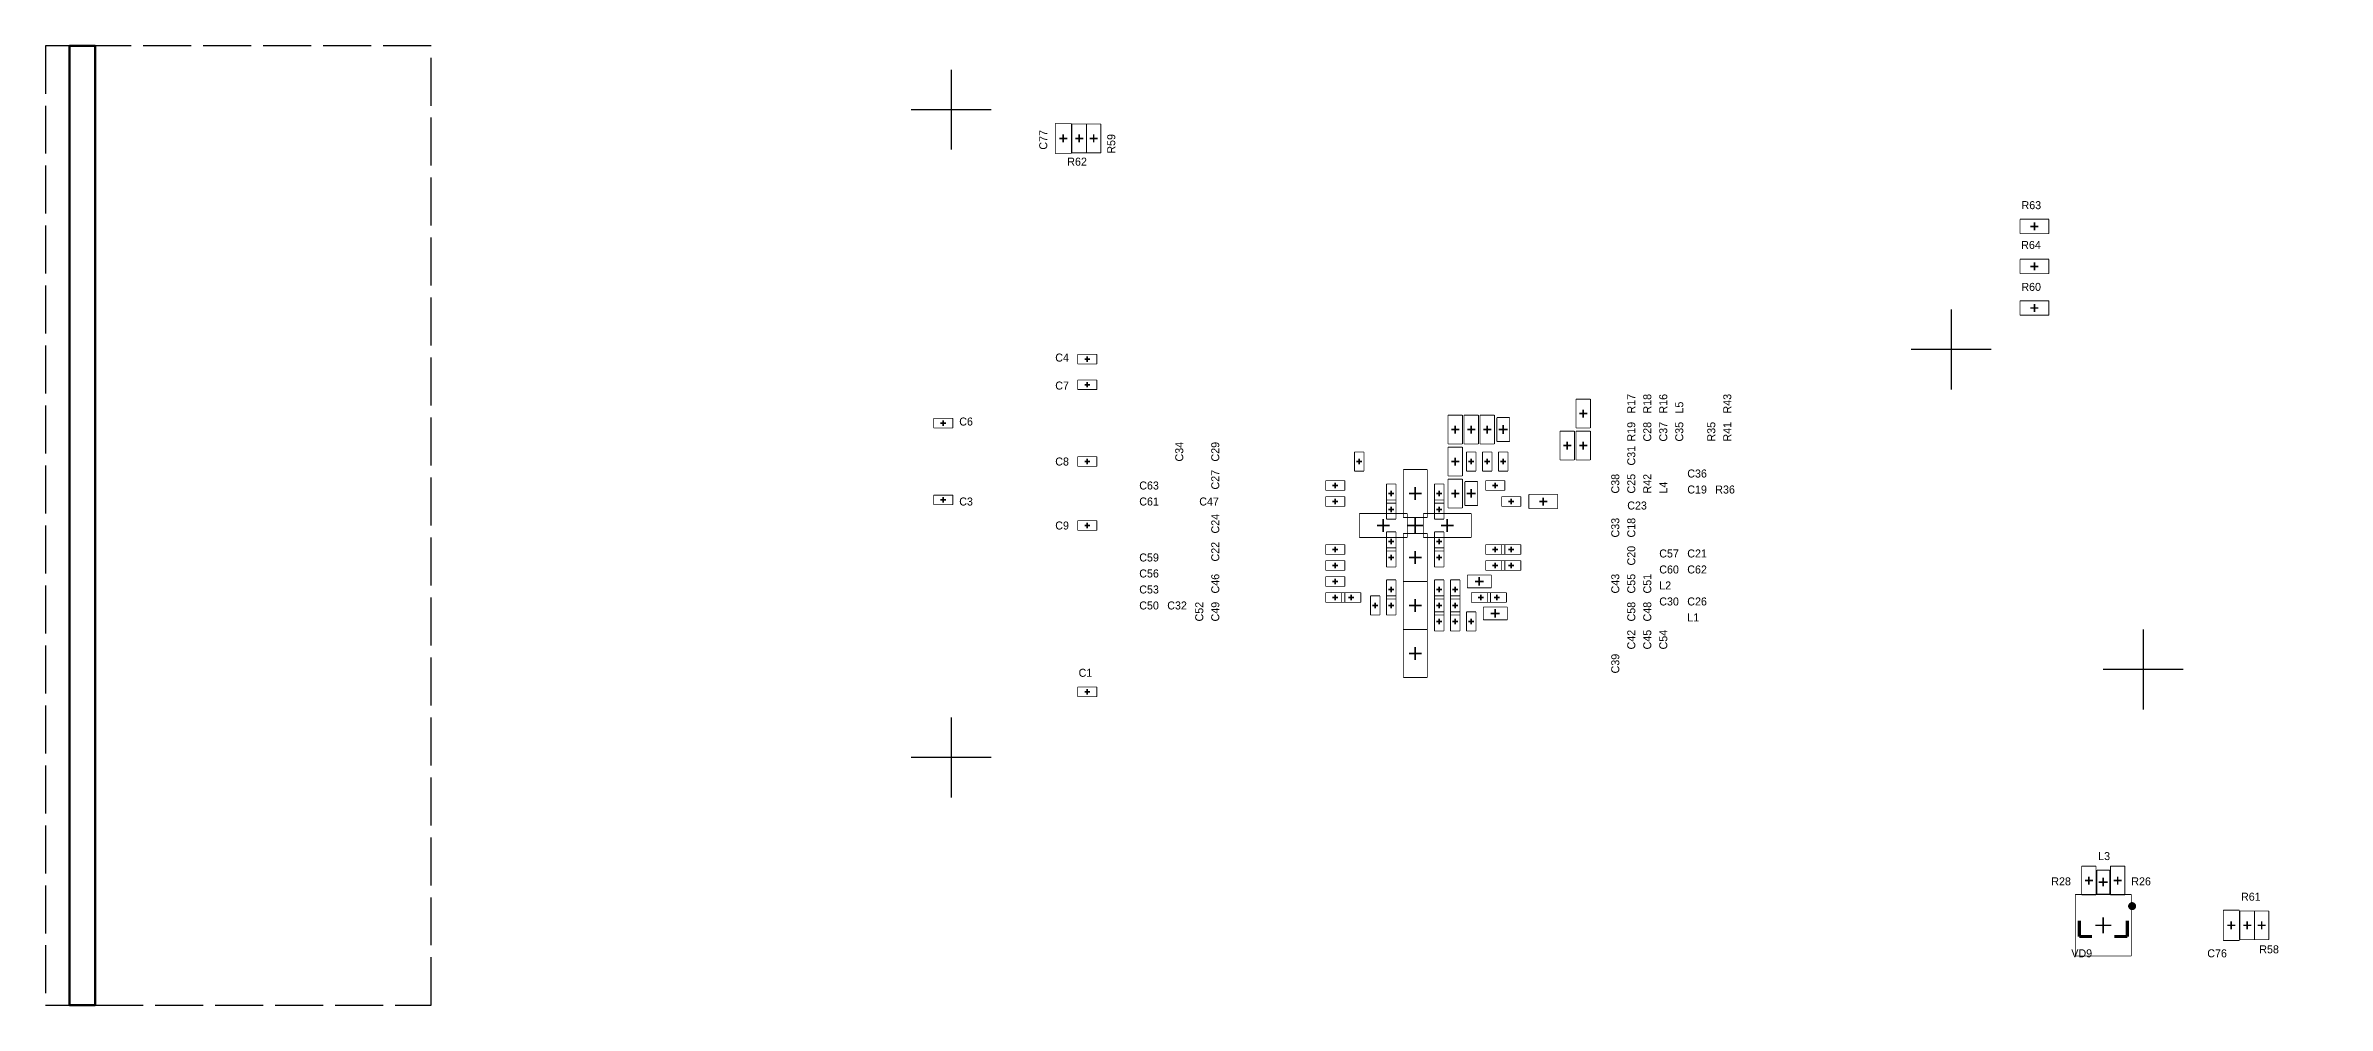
# Model space of a CAD drawing. Header units: millimetres. Extents: x 50 to 311, y 50 to 110.
# Drawn here: x 168.5 to 311.1, y 50 to 110 of the extents above; entities that cross this region are included whole.
import ezdxf

# ---------------------------------------------------------------- set-up
doc = ezdxf.new("R2010")
doc.units = ezdxf.units.MM
doc.linetypes.add('ACAD_ISO02W100', pattern=[15, 12, -3])
for name, color, linetype in [('BottomOverlay', 54, 'Continuous'), ('KeepOutLayer', 6, 'Continuous'), ('Mechanical15', 82, 'Continuous')]:
    doc.layers.add(name, color=color, linetype=linetype)

msp = doc.modelspace()

# ---------------------------------------------------------------- linework, layer by layer
at = {"linetype": 'ACAD_ISO02W100', "ltscale": 0.25}
for p, q in [((170, 110), (168.5, 110)), ((168.5, 110), (168.5, 50)), ((192.6, 110), (171.6, 110)), ((192.6, 50), (192.6, 110)), ((168.5, 50), (170, 50)), ((171.6, 50), (192.6, 50))]:
    msp.add_line(p, q, dxfattribs=at)
for p, q in [((225.1, 108.5), (225.1, 103.5)), ((227.6, 106), (222.6, 106)), ((287.6, 93.5), (287.6, 88.5)), ((290.1, 91), (285.1, 91)), ((299.6, 73.5), (299.6, 68.5)), ((302.1, 71), (297.1, 71)), ((225.1, 68), (225.1, 63)), ((227.6, 65.5), (222.6, 65.5))]:
    msp.add_line(p, q)
at = {"layer": 'BottomOverlay'}
for points, const_width in [([(298.78, 56.2, -1), (299.03, 56.2, -1)], 0.25), ([(298.84, 56.2, -1), (298.71, 56.2, -1)], 0.125), ([(299.09, 56.2, -1), (298.96, 56.2, -1)], 0.125)]:
    msp.add_lwpolyline(points, format="xyb", close=True, dxfattribs=dict(at, const_width=const_width))
at = {"layer": 'BottomOverlay', "const_width": 0.2}
for points in [[(295.6, 54.3), (295.6, 55.3)], [(296.4, 54.3), (295.6, 54.3)], [(298.6, 54.3), (297.8, 54.3)], [(298.6, 54.3), (298.6, 55.3)]]:
    msp.add_lwpolyline(points, dxfattribs=at)
at = {"layer": 'KeepOutLayer', "lineweight": 70}
for p, q in [((170, 50), (170, 110)), ((170, 110), (171.6, 110)), ((171.6, 50), (171.6, 110)), ((170, 50), (171.6, 50))]:
    msp.add_line(p, q, dxfattribs=at)
at = {"layer": 'KeepOutLayer', "lineweight": 70, "const_width": 0.01}
for points in [[(311.1, 110), (221.1, 110)], [(221.1, 50), (221.1, 110)], [(311.1, 50), (311.1, 110)], [(311.1, 50), (221.1, 50)]]:
    msp.add_lwpolyline(points, dxfattribs=at)
at = {"layer": 'Mechanical15'}
for points, const_width in [([(232.6, 105.15), (231.6, 105.15)], 0.05), ([(231.6, 103.25), (231.6, 105.15)], 0.05), ([(232.35, 104.2), (231.85, 104.2)], 0.1), ([(232.1, 103.95), (232.1, 104.45)], 0.1), ([(232.6, 103.25), (232.6, 105.15)], 0.05), ([(232.65, 103.3), (232.65, 105.1)], 0.05), ([(233.55, 105.1), (232.65, 105.1)], 0.05), ([(233.35, 104.2), (232.85, 104.2)], 0.1), ([(233.1, 103.95), (233.1, 104.45)], 0.1), ([(233.55, 103.3), (233.55, 105.1)], 0.05), ([(234.45, 105.1), (233.55, 105.1)], 0.05), ([(233.55, 103.3), (233.55, 105.1)], 0.05), ([(234.25, 104.2), (233.75, 104.2)], 0.1), ([(234, 103.95), (234, 104.45)], 0.1), ([(234.45, 103.3), (234.45, 105.1)], 0.05), ([(232.6, 103.25), (231.6, 103.25)], 0.05), ([(233.55, 103.3), (232.65, 103.3)], 0.05), ([(234.45, 103.3), (233.55, 103.3)], 0.05), ([(293.7, 99.15), (291.9, 99.15)], 0.05), ([(291.9, 98.25), (291.9, 99.15)], 0.05), ([(293.05, 98.7), (292.55, 98.7)], 0.1), ([(292.8, 98.45), (292.8, 98.95)], 0.1), ([(293.7, 98.25), (293.7, 99.15)], 0.05), ([(293.7, 98.25), (291.9, 98.25)], 0.05), ([(293.7, 96.65), (291.9, 96.65)], 0.05), ([(291.9, 95.75), (291.9, 96.65)], 0.05), ([(293.7, 95.75), (291.9, 95.75)], 0.05), ([(293.05, 96.2), (292.55, 96.2)], 0.1), ([(292.8, 95.95), (292.8, 96.45)], 0.1), ([(293.7, 95.75), (293.7, 96.65)], 0.05), ([(293.7, 94.05), (291.9, 94.05)], 0.05), ([(291.9, 93.15), (291.9, 94.05)], 0.05), ([(293.7, 93.15), (291.9, 93.15)], 0.05), ([(293.05, 93.6), (292.55, 93.6)], 0.1), ([(292.8, 93.35), (292.8, 93.85)], 0.1), ([(293.7, 93.15), (293.7, 94.05)], 0.05), ([(234.2, 90.7), (233, 90.7)], 0.05), ([(233, 90.1), (233, 90.7)], 0.05), ([(234.2, 90.1), (233, 90.1)], 0.05), ([(233.78, 90.4), (233.43, 90.4)], 0.1), ([(233.6, 90.23), (233.6, 90.58)], 0.1), ([(234.2, 90.1), (234.2, 90.7)], 0.05), ([(234.2, 89.1), (233, 89.1)], 0.05), ([(233, 88.5), (233, 89.1)], 0.05), ([(234.2, 88.5), (233, 88.5)], 0.05), ([(233.78, 88.8), (233.43, 88.8)], 0.1), ([(233.6, 88.63), (233.6, 88.98)], 0.1), ([(234.2, 88.5), (234.2, 89.1)], 0.05), ([(264.15, 86.1), (264.15, 87.9)], 0.05), ([(265.05, 87.9), (264.15, 87.9)], 0.05), ([(264.85, 87), (264.35, 87)], 0.1), ([(264.6, 86.75), (264.6, 87.25)], 0.1), ([(265.05, 86.1), (265.05, 87.9)], 0.05), ([(225.2, 86.7), (224, 86.7)], 0.05), ([(224, 86.1), (224, 86.7)], 0.05), ([(225.2, 86.1), (224, 86.1)], 0.05), ([(224.77, 86.4), (224.42, 86.4)], 0.1), ([(224.6, 86.23), (224.6, 86.58)], 0.1), ([(225.2, 86.1), (225.2, 86.7)], 0.05), ([(256.15, 85.1), (256.15, 86.9)], 0.05), ([(257.05, 86.9), (256.15, 86.9)], 0.05), ([(256.85, 86), (256.35, 86)], 0.1), ([(256.6, 85.75), (256.6, 86.25)], 0.1), ([(257.05, 85.1), (257.05, 86.9)], 0.05), ([(257.15, 85.1), (257.15, 86.9)], 0.05), ([(258.05, 86.9), (257.15, 86.9)], 0.05), ([(257.85, 86), (257.35, 86)], 0.1), ([(257.6, 85.75), (257.6, 86.25)], 0.1), ([(258.05, 85.1), (258.05, 86.9)], 0.05), ([(258.15, 85.1), (258.15, 86.9)], 0.05), ([(259.05, 86.9), (258.15, 86.9)], 0.05), ([(258.85, 86), (258.35, 86)], 0.1), ([(258.6, 85.75), (258.6, 86.25)], 0.1), ([(259.05, 85.1), (259.05, 86.9)], 0.05), ([(259.2, 85.25), (259.2, 86.75)], 0.05), ([(260, 86.75), (259.2, 86.75)], 0.05), ([(259.87, 86), (259.32, 86)], 0.1), ([(259.6, 85.73), (259.6, 86.28)], 0.1), ([(260, 85.25), (260, 86.75)], 0.05), ([(263.15, 84.1), (263.15, 85.9)], 0.05), ([(264.05, 85.9), (263.15, 85.9)], 0.05), ([(264.05, 84.1), (264.05, 85.9)], 0.05), ([(265.05, 86.1), (264.15, 86.1)], 0.05), ([(264.15, 84.1), (264.15, 85.9)], 0.05), ([(265.05, 85.9), (264.15, 85.9)], 0.05), ([(265.05, 84.1), (265.05, 85.9)], 0.05), ([(234.2, 84.3), (233, 84.3)], 0.05), ([(233, 83.7), (233, 84.3)], 0.05), ([(233.6, 83.83), (233.6, 84.18)], 0.1), ([(234.2, 83.7), (234.2, 84.3)], 0.05), ([(250.3, 83.4), (250.3, 84.6)], 0.05), ([(250.9, 84.6), (250.3, 84.6)], 0.05), ([(250.6, 83.83), (250.6, 84.18)], 0.1), ([(250.9, 83.4), (250.9, 84.6)], 0.05), ([(257.05, 85.1), (256.15, 85.1)], 0.05), ([(256.15, 83.1), (256.15, 84.9)], 0.05), ([(257.05, 84.9), (256.15, 84.9)], 0.05), ([(256.6, 83.75), (256.6, 84.25)], 0.1), ([(257.05, 83.1), (257.05, 84.9)], 0.05), ([(258.05, 85.1), (257.15, 85.1)], 0.05), ([(257.3, 83.4), (257.3, 84.6)], 0.05), ([(257.9, 84.6), (257.3, 84.6)], 0.05), ([(257.6, 83.83), (257.6, 84.18)], 0.1), ([(257.9, 83.4), (257.9, 84.6)], 0.05), ([(259.05, 85.1), (258.15, 85.1)], 0.05), ([(258.3, 83.4), (258.3, 84.6)], 0.05), ([(258.9, 84.6), (258.3, 84.6)], 0.05), ([(258.6, 83.83), (258.6, 84.18)], 0.1), ([(258.9, 83.4), (258.9, 84.6)], 0.05), ([(260, 85.25), (259.2, 85.25)], 0.05), ([(259.3, 83.4), (259.3, 84.6)], 0.05), ([(259.9, 84.6), (259.3, 84.6)], 0.05), ([(259.6, 83.83), (259.6, 84.18)], 0.1), ([(259.9, 83.4), (259.9, 84.6)], 0.05), ([(263.85, 85), (263.35, 85)], 0.1), ([(263.6, 84.75), (263.6, 85.25)], 0.1), ([(264.85, 85), (264.35, 85)], 0.1), ([(264.6, 84.75), (264.6, 85.25)], 0.1), ([(234.2, 83.7), (233, 83.7)], 0.05), ([(233.78, 84), (233.43, 84)], 0.1), ([(249.7, 82.8), (248.5, 82.8)], 0.05), ([(248.5, 82.2), (248.5, 82.8)], 0.05), ([(249.1, 82.33), (249.1, 82.68)], 0.1), ([(249.7, 82.2), (249.7, 82.8)], 0.05), ([(250.9, 83.4), (250.3, 83.4)], 0.05), ([(250.78, 84), (250.42, 84)], 0.1), ([(254.85, 83.5), (253.35, 83.5)], 0.05), ([(253.35, 80.5), (253.35, 83.5)], 0.05), ([(254.85, 80.5), (254.85, 83.5)], 0.05), ([(257.05, 83.1), (256.15, 83.1)], 0.05), ([(256.15, 81.1), (256.15, 82.9)], 0.05), ([(257.05, 82.9), (256.15, 82.9)], 0.05), ([(256.85, 84), (256.35, 84)], 0.1), ([(257.05, 81.1), (257.05, 82.9)], 0.05), ([(257.2, 81.25), (257.2, 82.75)], 0.05), ([(258, 82.75), (257.2, 82.75)], 0.05), ([(257.9, 83.4), (257.3, 83.4)], 0.05), ([(257.77, 84), (257.42, 84)], 0.1), ([(258, 81.25), (258, 82.75)], 0.05), ([(258.9, 83.4), (258.3, 83.4)], 0.05), ([(258.77, 84), (258.42, 84)], 0.1), ([(259.7, 82.8), (258.5, 82.8)], 0.05), ([(258.5, 82.2), (258.5, 82.8)], 0.05), ([(259.1, 82.33), (259.1, 82.68)], 0.1), ([(259.9, 83.4), (259.3, 83.4)], 0.05), ([(259.77, 84), (259.42, 84)], 0.1), ([(259.7, 82.2), (259.7, 82.8)], 0.05), ([(264.05, 84.1), (263.15, 84.1)], 0.05), ([(265.05, 84.1), (264.15, 84.1)], 0.05), ([(225.2, 81.9), (224, 81.9)], 0.05), ([(224, 81.3), (224, 81.9)], 0.05), ([(225.2, 81.3), (224, 81.3)], 0.05), ([(224.77, 81.6), (224.42, 81.6)], 0.1), ([(224.6, 81.43), (224.6, 81.78)], 0.1), ([(225.2, 81.3), (225.2, 81.9)], 0.05), ([(249.7, 82.2), (248.5, 82.2)], 0.05), ([(249.7, 81.8), (248.5, 81.8)], 0.05), ([(248.5, 81.2), (248.5, 81.8)], 0.05), ([(249.27, 82.5), (248.92, 82.5)], 0.1), ([(249.27, 81.5), (248.92, 81.5)], 0.1), ([(249.1, 81.33), (249.1, 81.68)], 0.1), ([(249.7, 81.2), (249.7, 81.8)], 0.05), ([(252.3, 81.4), (252.3, 82.6)], 0.05), ([(252.9, 82.6), (252.3, 82.6)], 0.05), ([(252.3, 80.4), (252.3, 81.6)], 0.05), ([(252.9, 81.6), (252.3, 81.6)], 0.05), ([(252.9, 81.4), (252.3, 81.4)], 0.05), ([(252.77, 82), (252.42, 82)], 0.1), ([(252.6, 81.83), (252.6, 82.18)], 0.1), ([(252.9, 81.4), (252.9, 82.6)], 0.05), ([(252.9, 80.4), (252.9, 81.6)], 0.05), ([(254.5, 82), (253.7, 82)], 0.1), ([(254.1, 81.6), (254.1, 82.4)], 0.1), ([(255.3, 81.4), (255.3, 82.6)], 0.05), ([(255.9, 82.6), (255.3, 82.6)], 0.05), ([(255.3, 80.4), (255.3, 81.6)], 0.05), ([(255.9, 81.6), (255.3, 81.6)], 0.05), ([(255.9, 81.4), (255.3, 81.4)], 0.05), ([(255.78, 82), (255.42, 82)], 0.1), ([(255.6, 81.83), (255.6, 82.18)], 0.1), ([(255.9, 81.4), (255.9, 82.6)], 0.05), ([(255.9, 80.4), (255.9, 81.6)], 0.05), ([(256.85, 82), (256.35, 82)], 0.1), ([(256.6, 81.75), (256.6, 82.25)], 0.1), ([(257.87, 82), (257.32, 82)], 0.1), ([(257.6, 81.73), (257.6, 82.28)], 0.1), ([(259.7, 82.2), (258.5, 82.2)], 0.05), ([(259.27, 82.5), (258.92, 82.5)], 0.1), ([(260.7, 81.8), (259.5, 81.8)], 0.05), ([(259.5, 81.2), (259.5, 81.8)], 0.05), ([(260.27, 81.5), (259.92, 81.5)], 0.1), ([(260.1, 81.33), (260.1, 81.68)], 0.1), ([(260.7, 81.2), (260.7, 81.8)], 0.05), ([(263, 81.95), (261.2, 81.95)], 0.05), ([(261.2, 81.05), (261.2, 81.95)], 0.05), ([(262.35, 81.5), (261.85, 81.5)], 0.1), ([(262.1, 81.25), (262.1, 81.75)], 0.1), ([(263, 81.05), (263, 81.95)], 0.05), ([(234.2, 80.3), (233, 80.3)], 0.05), ([(233, 79.7), (233, 80.3)], 0.05), ([(233.78, 80), (233.43, 80)], 0.1), ([(233.6, 79.83), (233.6, 80.18)], 0.1), ([(234.2, 79.7), (234.2, 80.3)], 0.05), ([(249.7, 81.2), (248.5, 81.2)], 0.05), ([(250.6, 79.25), (250.6, 80.75)], 0.05), ([(253.6, 80.75), (250.6, 80.75)], 0.05), ([(252.5, 80), (251.7, 80)], 0.1), ([(252.1, 79.6), (252.1, 80.4)], 0.1), ([(252.9, 80.4), (252.3, 80.4)], 0.05), ([(252.77, 81), (252.42, 81)], 0.1), ([(252.6, 80.83), (252.6, 81.18)], 0.1), ([(254.85, 80.5), (253.35, 80.5)], 0.05), ([(254.6, 80), (253.6, 80)], 0.1), ([(253.6, 79.25), (253.6, 80.75)], 0.05), ([(254.1, 79.5), (254.1, 80.5)], 0.1), ([(254.6, 79.25), (254.6, 80.75)], 0.05), ([(257.6, 80.75), (254.6, 80.75)], 0.05), ([(255.9, 80.4), (255.3, 80.4)], 0.05), ([(255.78, 81), (255.42, 81)], 0.1), ([(255.6, 80.83), (255.6, 81.18)], 0.1), ([(256.5, 80), (255.7, 80)], 0.1), ([(256.1, 79.6), (256.1, 80.4)], 0.1), ([(257.05, 81.1), (256.15, 81.1)], 0.05), ([(258, 81.25), (257.2, 81.25)], 0.05), ([(257.6, 79.25), (257.6, 80.75)], 0.05), ([(260.7, 81.2), (259.5, 81.2)], 0.05), ([(263, 81.05), (261.2, 81.05)], 0.05), ([(234.2, 79.7), (233, 79.7)], 0.05), ([(249.7, 78.8), (248.5, 78.8)], 0.05), ([(248.5, 78.2), (248.5, 78.8)], 0.05), ([(249.27, 78.5), (248.92, 78.5)], 0.1), ([(249.1, 78.33), (249.1, 78.68)], 0.1), ([(249.7, 78.2), (249.7, 78.8)], 0.05), ([(253.6, 79.25), (250.6, 79.25)], 0.05), ([(252.3, 78.4), (252.3, 79.6)], 0.05), ([(252.9, 79.6), (252.3, 79.6)], 0.05), ([(252.3, 77.4), (252.3, 78.6)], 0.05), ([(252.9, 78.6), (252.3, 78.6)], 0.05), ([(252.77, 79), (252.42, 79)], 0.1), ([(252.6, 78.83), (252.6, 79.18)], 0.1), ([(252.9, 78.4), (252.9, 79.6)], 0.05), ([(252.9, 77.4), (252.9, 78.6)], 0.05), ([(254.85, 79.5), (253.35, 79.5)], 0.05), ([(253.35, 76.5), (253.35, 79.5)], 0.05), ([(254.1, 77.6), (254.1, 78.4)], 0.1), ([(257.6, 79.25), (254.6, 79.25)], 0.05), ([(254.85, 76.5), (254.85, 79.5)], 0.05), ([(255.3, 78.4), (255.3, 79.6)], 0.05), ([(255.9, 79.6), (255.3, 79.6)], 0.05), ([(255.3, 77.4), (255.3, 78.6)], 0.05), ([(255.9, 78.6), (255.3, 78.6)], 0.05), ([(255.78, 79), (255.42, 79)], 0.1), ([(255.6, 78.83), (255.6, 79.18)], 0.1), ([(255.9, 78.4), (255.9, 79.6)], 0.05), ([(255.9, 77.4), (255.9, 78.6)], 0.05), ([(259.7, 78.8), (258.5, 78.8)], 0.05), ([(258.5, 78.2), (258.5, 78.8)], 0.05), ([(259.27, 78.5), (258.92, 78.5)], 0.1), ([(259.1, 78.33), (259.1, 78.68)], 0.1), ([(260.7, 78.8), (259.5, 78.8)], 0.05), ([(259.5, 78.2), (259.5, 78.8)], 0.05), ([(259.7, 78.2), (259.7, 78.8)], 0.05), ([(260.27, 78.5), (259.92, 78.5)], 0.1), ([(260.1, 78.33), (260.1, 78.68)], 0.1), ([(260.7, 78.2), (260.7, 78.8)], 0.05), ([(249.7, 78.2), (248.5, 78.2)], 0.05), ([(249.7, 77.8), (248.5, 77.8)], 0.05), ([(248.5, 77.2), (248.5, 77.8)], 0.05), ([(249.7, 77.2), (248.5, 77.2)], 0.05), ([(249.27, 77.5), (248.92, 77.5)], 0.1), ([(249.1, 77.32), (249.1, 77.68)], 0.1), ([(249.7, 77.2), (249.7, 77.8)], 0.05), ([(252.9, 78.4), (252.3, 78.4)], 0.05), ([(252.9, 77.4), (252.3, 77.4)], 0.05), ([(252.77, 78), (252.42, 78)], 0.1), ([(252.6, 77.83), (252.6, 78.18)], 0.1), ([(254.5, 78), (253.7, 78)], 0.1), ([(255.9, 78.4), (255.3, 78.4)], 0.05), ([(255.9, 77.4), (255.3, 77.4)], 0.05), ([(255.78, 78), (255.42, 78)], 0.1), ([(255.6, 77.83), (255.6, 78.18)], 0.1), ([(259.7, 78.2), (258.5, 78.2)], 0.05), ([(259.7, 77.8), (258.5, 77.8)], 0.05), ([(258.5, 77.2), (258.5, 77.8)], 0.05), ([(259.7, 77.2), (258.5, 77.2)], 0.05), ([(259.27, 77.5), (258.92, 77.5)], 0.1), ([(259.1, 77.32), (259.1, 77.68)], 0.1), ([(260.7, 78.2), (259.5, 78.2)], 0.05), ([(260.7, 77.8), (259.5, 77.8)], 0.05), ([(259.5, 77.2), (259.5, 77.8)], 0.05), ([(260.7, 77.2), (259.5, 77.2)], 0.05), ([(259.7, 77.2), (259.7, 77.8)], 0.05), ([(260.27, 77.5), (259.92, 77.5)], 0.1), ([(260.1, 77.32), (260.1, 77.68)], 0.1), ([(260.7, 77.2), (260.7, 77.8)], 0.05), ([(249.7, 76.8), (248.5, 76.8)], 0.05), ([(248.5, 76.2), (248.5, 76.8)], 0.05), ([(249.7, 76.2), (248.5, 76.2)], 0.05), ([(249.7, 75.8), (248.5, 75.8)], 0.05), ([(248.5, 75.2), (248.5, 75.8)], 0.05), ([(249.27, 76.5), (248.92, 76.5)], 0.1), ([(249.1, 76.33), (249.1, 76.68)], 0.1), ([(249.1, 75.33), (249.1, 75.68)], 0.1), ([(250.7, 75.8), (249.5, 75.8)], 0.05), ([(249.5, 75.2), (249.5, 75.8)], 0.05), ([(249.7, 76.2), (249.7, 76.8)], 0.05), ([(249.7, 75.2), (249.7, 75.8)], 0.05), ([(250.1, 75.33), (250.1, 75.68)], 0.1), ([(250.7, 75.2), (250.7, 75.8)], 0.05), ([(251.3, 74.4), (251.3, 75.6)], 0.05), ([(251.9, 75.6), (251.3, 75.6)], 0.05), ([(251.9, 74.4), (251.9, 75.6)], 0.05), ([(252.3, 75.4), (252.3, 76.6)], 0.05), ([(252.9, 76.6), (252.3, 76.6)], 0.05), ([(252.3, 74.4), (252.3, 75.6)], 0.05), ([(252.9, 75.6), (252.3, 75.6)], 0.05), ([(252.77, 76), (252.42, 76)], 0.1), ([(252.6, 75.83), (252.6, 76.17)], 0.1), ([(252.9, 75.4), (252.9, 76.6)], 0.05), ([(252.9, 74.4), (252.9, 75.6)], 0.05), ([(254.85, 76.5), (253.35, 76.5)], 0.05), ([(254.85, 76.5), (253.35, 76.5)], 0.05), ([(253.35, 73.5), (253.35, 76.5)], 0.05), ([(254.85, 73.5), (254.85, 76.5)], 0.05), ([(255.3, 75.4), (255.3, 76.6)], 0.05), ([(255.9, 76.6), (255.3, 76.6)], 0.05), ([(255.3, 74.4), (255.3, 75.6)], 0.05), ([(255.9, 75.6), (255.3, 75.6)], 0.05), ([(255.78, 76), (255.42, 76)], 0.1), ([(255.6, 75.83), (255.6, 76.17)], 0.1), ([(255.9, 75.4), (255.9, 76.6)], 0.05), ([(255.9, 74.4), (255.9, 75.6)], 0.05), ([(256.3, 75.4), (256.3, 76.6)], 0.05), ([(256.9, 76.6), (256.3, 76.6)], 0.05), ([(256.3, 74.4), (256.3, 75.6)], 0.05), ([(256.9, 75.6), (256.3, 75.6)], 0.05), ([(256.78, 76), (256.42, 76)], 0.1), ([(256.6, 75.83), (256.6, 76.17)], 0.1), ([(256.9, 75.4), (256.9, 76.6)], 0.05), ([(256.9, 74.4), (256.9, 75.6)], 0.05), ([(258.85, 76.9), (257.35, 76.9)], 0.05), ([(257.35, 76.1), (257.35, 76.9)], 0.05), ([(258.85, 76.1), (257.35, 76.1)], 0.05), ([(258.8, 75.8), (257.6, 75.8)], 0.05), ([(257.6, 75.2), (257.6, 75.8)], 0.05), ([(258.37, 76.5), (257.83, 76.5)], 0.1), ([(258.1, 76.23), (258.1, 76.78)], 0.1), ([(258.2, 75.33), (258.2, 75.68)], 0.1), ([(259.8, 75.8), (258.6, 75.8)], 0.05), ([(258.6, 75.2), (258.6, 75.8)], 0.05), ([(258.8, 75.2), (258.8, 75.8)], 0.05), ([(258.85, 76.1), (258.85, 76.9)], 0.05), ([(259.2, 75.33), (259.2, 75.68)], 0.1), ([(259.8, 75.2), (259.8, 75.8)], 0.05), ([(249.7, 75.2), (248.5, 75.2)], 0.05), ([(249.27, 75.5), (248.92, 75.5)], 0.1), ([(250.7, 75.2), (249.5, 75.2)], 0.05), ([(250.27, 75.5), (249.92, 75.5)], 0.1), ([(251.9, 74.4), (251.3, 74.4)], 0.05), ([(251.78, 75), (251.42, 75)], 0.1), ([(251.6, 74.82), (251.6, 75.17)], 0.1), ([(252.9, 75.4), (252.3, 75.4)], 0.05), ([(252.9, 74.4), (252.3, 74.4)], 0.05), ([(252.77, 75), (252.42, 75)], 0.1), ([(252.6, 74.82), (252.6, 75.17)], 0.1), ([(254.5, 75), (253.7, 75)], 0.1), ([(254.1, 74.6), (254.1, 75.4)], 0.1), ([(255.9, 75.4), (255.3, 75.4)], 0.05), ([(255.3, 73.4), (255.3, 74.6)], 0.05), ([(255.9, 74.6), (255.3, 74.6)], 0.05), ([(255.9, 74.4), (255.3, 74.4)], 0.05), ([(255.78, 75), (255.42, 75)], 0.1), ([(255.6, 74.82), (255.6, 75.17)], 0.1), ([(255.6, 73.83), (255.6, 74.18)], 0.1), ([(255.9, 73.4), (255.9, 74.6)], 0.05), ([(256.9, 75.4), (256.3, 75.4)], 0.05), ([(256.3, 73.4), (256.3, 74.6)], 0.05), ([(256.9, 74.6), (256.3, 74.6)], 0.05), ([(256.9, 74.4), (256.3, 74.4)], 0.05), ([(256.78, 75), (256.42, 75)], 0.1), ([(256.6, 74.82), (256.6, 75.17)], 0.1), ([(256.6, 73.83), (256.6, 74.18)], 0.1), ([(256.9, 73.4), (256.9, 74.6)], 0.05), ([(257.3, 73.4), (257.3, 74.6)], 0.05), ([(257.9, 74.6), (257.3, 74.6)], 0.05), ([(257.6, 73.83), (257.6, 74.18)], 0.1), ([(258.8, 75.2), (257.6, 75.2)], 0.05), ([(257.9, 73.4), (257.9, 74.6)], 0.05), ([(258.37, 75.5), (258.02, 75.5)], 0.1), ([(259.85, 74.9), (258.35, 74.9)], 0.05), ([(258.35, 74.1), (258.35, 74.9)], 0.05), ([(259.8, 75.2), (258.6, 75.2)], 0.05), ([(259.37, 74.5), (258.82, 74.5)], 0.1), ([(259.37, 75.5), (259.03, 75.5)], 0.1), ([(259.1, 74.23), (259.1, 74.78)], 0.1), ([(259.85, 74.1), (259.85, 74.9)], 0.05), ([(254.85, 73.5), (253.35, 73.5)], 0.05), ([(253.35, 70.5), (253.35, 73.5)], 0.05), ([(254.85, 73.5), (253.35, 73.5)], 0.05), ([(254.85, 70.5), (254.85, 73.5)], 0.05), ([(255.9, 73.4), (255.3, 73.4)], 0.05), ([(255.78, 74), (255.42, 74)], 0.1), ([(256.9, 73.4), (256.3, 73.4)], 0.05), ([(256.78, 74), (256.42, 74)], 0.1), ([(257.9, 73.4), (257.3, 73.4)], 0.05), ([(257.77, 74), (257.42, 74)], 0.1), ([(259.85, 74.1), (258.35, 74.1)], 0.05), ([(254.5, 72), (253.7, 72)], 0.1), ([(254.1, 71.6), (254.1, 72.4)], 0.1), ([(234.2, 69.9), (233, 69.9)], 0.05), ([(233, 69.3), (233, 69.9)], 0.05), ([(234.2, 69.3), (234.2, 69.9)], 0.05), ([(254.85, 70.5), (253.35, 70.5)], 0.05), ([(234.2, 69.3), (233, 69.3)], 0.05), ([(233.78, 69.6), (233.43, 69.6)], 0.1), ([(233.6, 69.43), (233.6, 69.78)], 0.1), ([(295.75, 56.9), (295.75, 58.7)], 0.05), ([(296.65, 58.7), (295.75, 58.7)], 0.05), ([(296.65, 56.9), (296.65, 58.7)], 0.05), ([(296.7, 56.95), (296.7, 58.45)], 0.05), ([(297.5, 58.45), (296.7, 58.45)], 0.05), ([(297.5, 56.95), (297.5, 58.45)], 0.05), ([(297.55, 56.9), (297.55, 58.7)], 0.05), ([(298.45, 58.7), (297.55, 58.7)], 0.05), ([(298.45, 56.9), (298.45, 58.7)], 0.05), ([(296.45, 57.8), (295.95, 57.8)], 0.1), ([(296.2, 57.55), (296.2, 58.05)], 0.1), ([(297.38, 57.7), (296.82, 57.7)], 0.1), ([(297.1, 57.43), (297.1, 57.98)], 0.1), ([(298.25, 57.8), (297.75, 57.8)], 0.1), ([(298, 57.55), (298, 58.05)], 0.1), ([(298.85, 56.93), (295.35, 56.93)], 0.05), ([(295.35, 53.08), (295.35, 56.93)], 0.05), ([(296.65, 56.9), (295.75, 56.9)], 0.05), ([(297.5, 56.95), (296.7, 56.95)], 0.05), ([(298.45, 56.9), (297.55, 56.9)], 0.05), ([(298.85, 53.08), (298.85, 56.93)], 0.05), ([(305.6, 55.95), (304.6, 55.95)], 0.05), ([(304.6, 54.05), (304.6, 55.95)], 0.05), ([(305.6, 54.05), (305.6, 55.95)], 0.05), ([(305.65, 54.1), (305.65, 55.9)], 0.05), ([(306.55, 55.9), (305.65, 55.9)], 0.05), ([(306.55, 54.1), (306.55, 55.9)], 0.05), ([(307.45, 55.9), (306.55, 55.9)], 0.05), ([(306.55, 54.1), (306.55, 55.9)], 0.05), ([(307.45, 54.1), (307.45, 55.9)], 0.05), ([(297.6, 55), (296.6, 55)], 0.1), ([(297.1, 54.5), (297.1, 55.5)], 0.1), ([(305.35, 55), (304.85, 55)], 0.1), ([(305.1, 54.75), (305.1, 55.25)], 0.1), ([(306.35, 55), (305.85, 55)], 0.1), ([(306.1, 54.75), (306.1, 55.25)], 0.1), ([(307.25, 55), (306.75, 55)], 0.1), ([(307, 54.75), (307, 55.25)], 0.1), ([(298.85, 53.08), (295.35, 53.08)], 0.05), ([(305.6, 54.05), (304.6, 54.05)], 0.05), ([(306.55, 54.1), (305.65, 54.1)], 0.05), ([(307.45, 54.1), (306.55, 54.1)], 0.05)]:
    msp.add_lwpolyline(points, dxfattribs=dict(at, const_width=const_width))

# ---------------------------------------------------------------- texts
at = {"layer": 'BottomOverlay'}
for s, p in [('C77', (231.1, 103.5)), ('R59', (235.35, 103.25)), ('R17', (267.85, 87)), ('R18', (268.85, 87)), ('R16', (269.85, 87)), ('L5', (270.85, 87)), ('R43', (273.85, 87)), ('R19', (267.85, 85.25)), ('C28', (268.85, 85.25)), ('C37', (269.85, 85.25)), ('C35', (270.85, 85.25)), ('R35', (272.85, 85.25)), ('R41', (273.85, 85.25)), ('C34', (239.6, 84)), ('C29', (241.85, 84)), ('C31', (267.85, 83.75)), ('C27', (241.85, 82.25)), ('C38', (266.85, 82)), ('C25', (267.85, 82)), ('R42', (268.85, 82)), ('L4', (269.85, 82)), ('C24', (241.85, 79.5)), ('C33', (266.85, 79.25)), ('C18', (267.85, 79.25)), ('C22', (241.85, 77.75)), ('C20', (267.85, 77.5)), ('C46', (241.85, 75.75)), ('C43', (266.85, 75.75)), ('C55', (267.85, 75.75)), ('C51', (268.85, 75.75)), ('C52', (240.85, 74)), ('C49', (241.85, 74)), ('C58', (267.85, 74)), ('C48', (268.85, 74)), ('C42', (267.85, 72.25)), ('C45', (268.85, 72.25)), ('C54', (269.85, 72.25)), ('C39', (266.85, 70.75))]:
    msp.add_text(s, height=0.5, rotation=90, dxfattribs=at).set_placement(p)
for s, p in [('R62', (232.35, 102.5)), ('R63', (291.99, 99.78)), ('R64', (291.97, 97.29)), ('R60', (291.98, 94.67)), ('C4', (231.6, 90.25)), ('C7', (231.6, 88.5)), ('C6', (225.6, 86.25)), ('C8', (231.6, 83.75)), ('C63', (236.85, 82.25)), ('C36', (271.1, 83)), ('C3', (225.6, 81.25)), ('C61', (236.85, 81.25)), ('C47', (240.6, 81.25)), ('C23', (267.35, 81)), ('C19', (271.1, 82)), ('R36', (272.85, 82)), ('C9', (231.6, 79.75)), ('C57', (269.35, 78)), ('C21', (271.1, 78)), ('C59', (236.85, 77.75)), ('C56', (236.85, 76.75)), ('C60', (269.35, 77)), ('C62', (271.1, 77)), ('C53', (236.85, 75.75)), ('L2', (269.35, 76)), ('C50', (236.85, 74.75)), ('C32', (238.6, 74.75)), ('C30', (269.35, 75)), ('C26', (271.1, 75)), ('L1', (271.1, 74)), ('C1', (233.06, 70.54)), ('L3', (296.78, 59.08)), ('R28', (293.85, 57.5)), ('R26', (298.85, 57.5)), ('R61', (305.71, 56.54)), ('VD9', (295.1, 53)), ('C76', (303.6, 53)), ('R58', (306.85, 53.25))]:
    msp.add_text(s, height=0.5, dxfattribs=at).set_placement(p)

doc.saveas('drawing.dxf')
